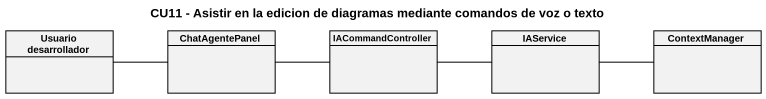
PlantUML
@startuml
title CU11 - Asistir en la edicion de diagramas mediante comandos de voz o texto
hide circle
hide empty members
class "Usuario desarrollador" as Usuario_desarrollador
class ChatAgentePanel
class IACommandController
class IAService
class ContextManager
Usuario_desarrollador -right- ChatAgentePanel
ChatAgentePanel -right- IACommandController
IACommandController -right- IAService
IAService -right- ContextManager
@enduml
